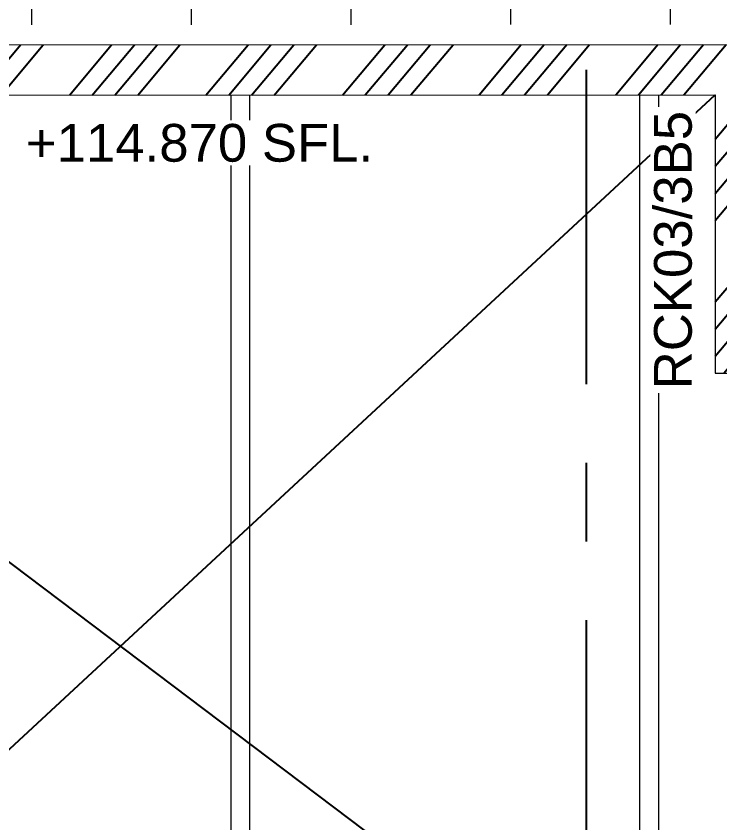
# Model space of a CAD drawing. Header units: millimetres. Extents: x 652937 to 1670132, y 1473552 to 2851037.
# Drawn here: x 716061 to 718859, y 1479190 to 1482397 of the extents above; entities that cross this region are included whole.
import ezdxf
from ezdxf.enums import TextEntityAlignment as Align

# ---------------------------------------------------------------- set-up
doc = ezdxf.new("R2010")
doc.units = ezdxf.units.MM
doc.linetypes.add('HIDDEN', pattern=[0.375, 0.25, -0.125])
doc.linetypes.add('TA_GL_005.00000', pattern=[13.75, 5, -1.25, 1.25, -1.25, 5])
for name, color, linetype in [('000 - 0_SYM_DWG_GRID-BUBBLE_MAIN_COLOR_1', 3, 'Continuous'), ('000 - 0_SYM_DWG_GRIDLINE_MAIN_COLOR_251', 251, 'Continuous'), ('DIM', 1, 'Continuous'), ('TEXT', 3, 'Continuous')]:
    doc.layers.add(name, color=color, linetype=linetype)
for name, color, linetype, lineweight in [('A-010-M_LINE', 3, 'Continuous', 9), ('A-230-M_FLOOR', 2, 'Continuous', 25), ('A-FLOR-E', 2, 'Continuous', 9), ('A-WALL', 2, 'Continuous', 25)]:
    doc.layers.add(name, color=color, linetype=linetype, lineweight=lineweight)
doc.styles.add('Arial', font='arial.ttf')
doc.styles.add('TA', font='', dxfattribs={"height": 4.5})
doc.styles.get('TA').set_extended_font_data('Cordia New')

# ---------------------------------------------------------------- blocks, each defined once
blk = doc.blocks.new('opening')
at = {"layer": 'A-230-M_FLOOR', "color": 15, "linetype": 'HIDDEN', "ltscale": 30}
for p, q in [((6.9573, -9.8109), (11.8381, -3.3459)), ((6.9582, -3.3452), (11.8381, -8.6111))]:
    blk.add_line(p, q, dxfattribs=at)
blk = doc.blocks.new('1')
at = {"layer": 'A-010-M_LINE', "color": 252}
for p, q in [((274198, -48756.4), (279178, -48756.4)), ((274198, -48831.4), (279178, -48831.4)), ((274198, -50381.4), (279178, -50381.4)), ((274198, -50456.4), (279178, -50456.4))]:
    blk.add_line(p, q, dxfattribs=at)
blk = doc.blocks.new('*U9146')
at = {"layer": '000 - 0_SYM_DWG_GRIDLINE_MAIN_COLOR_251', "linetype": 'ByBlock', "ltscale": 5}
blk.add_line((30, 0), (-372.229, 0), dxfattribs=at)
at = {"style": 'TA', "flags": 1}
blk.add_attdef('LOCATION', (6, -6), '', height=4.5, rotation=270, dxfattribs=at)
at = {"layer": '000 - 0_SYM_DWG_GRID-BUBBLE_MAIN_COLOR_1', "style": 'Arial'}
blk.add_attdef('GRID-HEAD', text='', height=4, rotation=270, dxfattribs=at).set_placement((56.875, 0), align=Align.MIDDLE_CENTER)
blk = doc.blocks.new('W-1-PP18-ST_ENT3_REV02_20260413-040446_PP18_ENT_3_Y_DIMS')
at = {"layer": '000 - 0_SYM_DWG_GRIDLINE_MAIN_COLOR_251', "linetype": 'TA_GL_005.00000', "xscale": 50.00000000000017, "yscale": 50.00000000000017, "zscale": 50.00000000000017, "rotation": 90}
blk.add_blockref('*U9146', (18000, 1155.8), dxfattribs=at)
blk = doc.blocks.new('W-1-PP18-ST_ENT3_REV02_20260413-050421_PP18_ENT3_MAIN_PLAN')
at = {"layer": 'A-FLOR-E'}
h = blk.add_hatch(dxfattribs=at)
h.set_pattern_fill('CROSS', color=250, scale=50, angle=210.769)
h.set_pattern_definition([(90.0083, (9903.9, -26817.58), (-317.546, 317.454), [158.75, -476.25]), (180.0083, (9983.25, -26738.2), (-317.454, -317.546), [158.75, -476.25])])
h.paths.add_polyline_path([(10552.8, -11720.1), (10552.7, -10920), (11302.5, -10919.9), (11302.6, -11720)], flags=16)
h.paths.add_polyline_path([(18712.4, -10369.2), (18712.7, -10275.1), (20062.2, -10275), (20062.2, -7304.8), (20062.2, 1006.5), (8350.2, 1013.8), (8352.6, -15559), (13097.4, -15549.9), (13097.4, -10370)])
at = {"layer": 'TEXT'}
h = blk.add_hatch(dxfattribs=at)
h.set_pattern_fill('ANSI34', color=250, scale=21.831008, angle=305.769)
h.set_pattern_definition([(230.0083, (16484.82, -22407.65), (318.622, -267.277), []), (230.0083, (16387.17, -22416.2), (318.622, -267.277), []), (230.0083, (16289.52, -22424.77), (318.622, -267.277), []), (230.0083, (16191.87, -22433.32), (318.622, -267.277), [])])
h.paths.add_polyline_path([(8351.9, -15550.1), (8350.2, 1004.8), (20060.2, 1006.6), (20061.9, -15548.3)], flags=16)
h.paths.add_polyline_path([(8201.9, -15700.1), (8201.1, 1155.7), (20210.7, 1155.9), (20211.5, -15699.8)])
h = blk.add_hatch(dxfattribs=at)
h.set_pattern_fill('ANSI34', color=250, scale=21.831008, angle=305.769)
h.set_pattern_definition([(230.0083, (10896.3, -22408.46), (318.622, -267.277), []), (230.0083, (10798.65, -22417), (318.622, -267.277), []), (230.0083, (10701, -22425.58), (318.622, -267.277), []), (230.0083, (10603.35, -22434.13), (318.622, -267.277), [])])
h.paths.add_polyline_path([(15331.5, -10569.8), (15331.5, -10369.7), (13097, -10370.1), (13097.7, -15549.9), (13247.7, -15549.9), (13247, -10570)])
h.paths.add_polyline_path([(15531.5, -10369.7), (15531.5, -10569.7), (18512.7, -10569.3), (18512.8, -11675), (19812, -11674.9), (19811.9, -11475), (18712.6, -11475), (18712.7, -10369.3)])
at = {"layer": 'A-WALL', "color": 2, "lineweight": 13}
for points in [[(13097.4, -15549.9), (13097.4, -10370.1), (18712.7, -10369.2)], [(13247.4, -15549.9), (13247.4, -10570), (18512.7, -10569.3)], [(18512.7, -10569.3), (18512.6, -11675), (19962.7, -11674.8)]]:
    blk.add_lwpolyline(points, dxfattribs=at)
at = {"color": 6}
blk.add_blockref('W-1-PP18-ST_ENT3_REV02_20260413-040446_PP18_ENT_3_Y_DIMS', (0, 0), dxfattribs=at)
at = {"color": 4, "xscale": 1000, "yscale": 1000, "zscale": 1000, "rotation": 90.00830806532032}
blk.add_blockref('opening', (9903.2, -22408.6), dxfattribs=at)
at = {"layer": 'A-WALL', "color": 1, "linetype": 'HIDDEN', "lineweight": 13, "ltscale": 8, "rotation": 90}
blk.add_blockref('1', (-32168, -289748.1), dxfattribs=at)
at = {"layer": 'DIM', "color": 3, "char_height": 150, "attachment_point": 5, "style": 'Arial', "bg_fill": 3, "box_fill_scale": 1.1, "bg_fill_color": 256, "bg_fill_true_color": 13158600, "bg_fill_transparency": 0}
for s, insert, rotation in [('\\A1;RCK03/3B5', (18345.7, -11186), 90.0083), ('\\A1;RCK03 EL. +114.870 SFL.', (15909.8, -10760.7), 0.0083)]:
    blk.add_mtext(s, dxfattribs=dict(at, insert=insert, rotation=rotation))

msp = doc.modelspace()

# ---------------------------------------------------------------- block references
at = {"color": 6}
msp.add_blockref('W-1-PP18-ST_ENT3_REV02_20260413-050421_PP18_ENT3_MAIN_PLAN', (700327.4222, 1492652.7123), dxfattribs=at)

doc.saveas('drawing.dxf')
